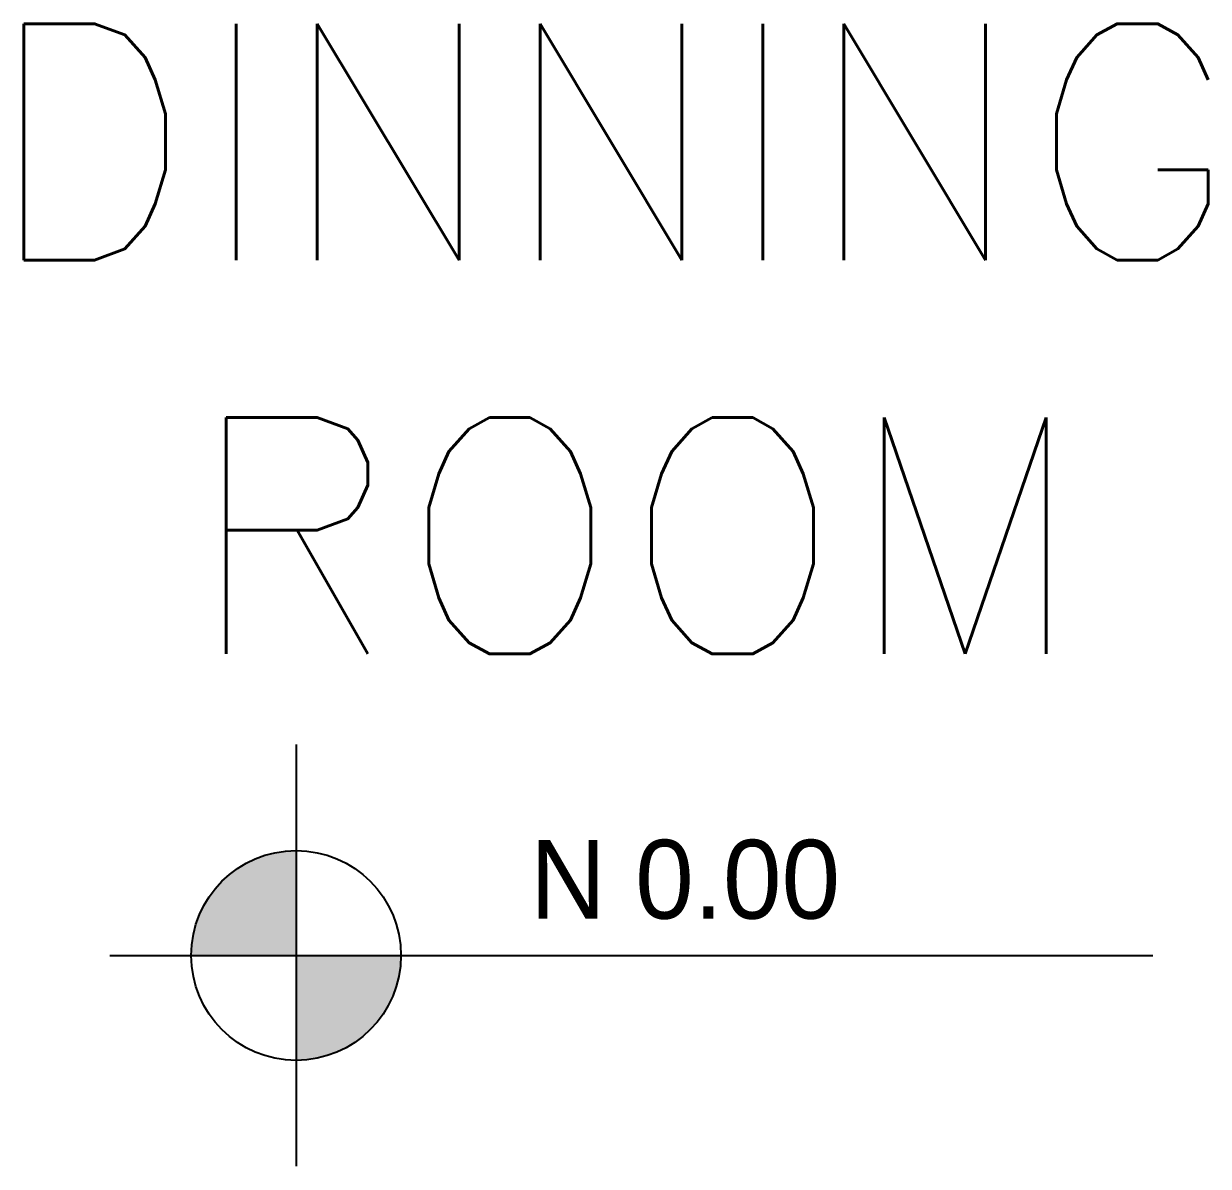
# Model space of a CAD drawing. Header units: metres. Extents: x -44 to 358, y -246 to 48.
# Drawn here: x 44.154 to 45.131, y -111.689 to -110.746 of the extents above; entities that cross this region are included whole.
import ezdxf

# ---------------------------------------------------------------- set-up
doc = ezdxf.new("R2010")
doc.units = ezdxf.units.M
doc.header["$LTSCALE"] = 0.3
doc.layers.add('TEXTOS', color=4, linetype='Continuous')
doc.styles.add('ESC100-2mm', font='arial.ttf', dxfattribs={"height": 0.15})

# ---------------------------------------------------------------- blocks, each defined once
blk = doc.blocks.new('PL MUEBLES 1N NASAS 09')
at = {"layer": 'TEXTOS', "transparency": 33554534}
h = blk.add_hatch(color=4, dxfattribs=at)
h.dxf.hatch_style = 1
h.paths.add_polyline_path([(65.79597, 35.63446, 0.414214), (65.70943, 35.54792), (65.79597, 35.54792)])
h.paths.add_polyline_path([(65.88252, 35.54792), (65.79597, 35.54792), (65.79597, 35.46137, 0.414214)])
at = {"layer": 'TEXTOS', "color": 4}
for p, q in [((65.79597, 35.7219), (65.79597, 35.37394)), ((65.64216, 35.54792), (66.50303, 35.54792))]:
    blk.add_line(p, q, dxfattribs=at)
blk.add_circle((65.79597, 35.54792), 0.08655, dxfattribs=at)
at = {"layer": 'TEXTOS', "color": 4, "insert": (64.37848, 35.79672), "char_height": 0.195, "width": 3.4048765, "attachment_point": 7}
blk.add_mtext('\\pi1.15922;{\\Fromans|c0;DINNING \\P\\pi1.32637;ROOM}', dxfattribs=at)
at = {"layer": 'TEXTOS', "color": 4, "insert": (65.98894, 35.64331), "char_height": 0.065, "attachment_point": 1, "style": 'ESC100-2mm'}
blk.add_mtext_dynamic_manual_height_columns('{\\Ftxt|c0;N 0.00}', width=2.2169421, gutter_width=0.5, heights=[0], dxfattribs=at)

msp = doc.modelspace()

# ---------------------------------------------------------------- block references
msp.add_blockref('PL MUEBLES 1N NASAS 09', (-21.4174279, -147.062544))

doc.saveas('drawing.dxf')
